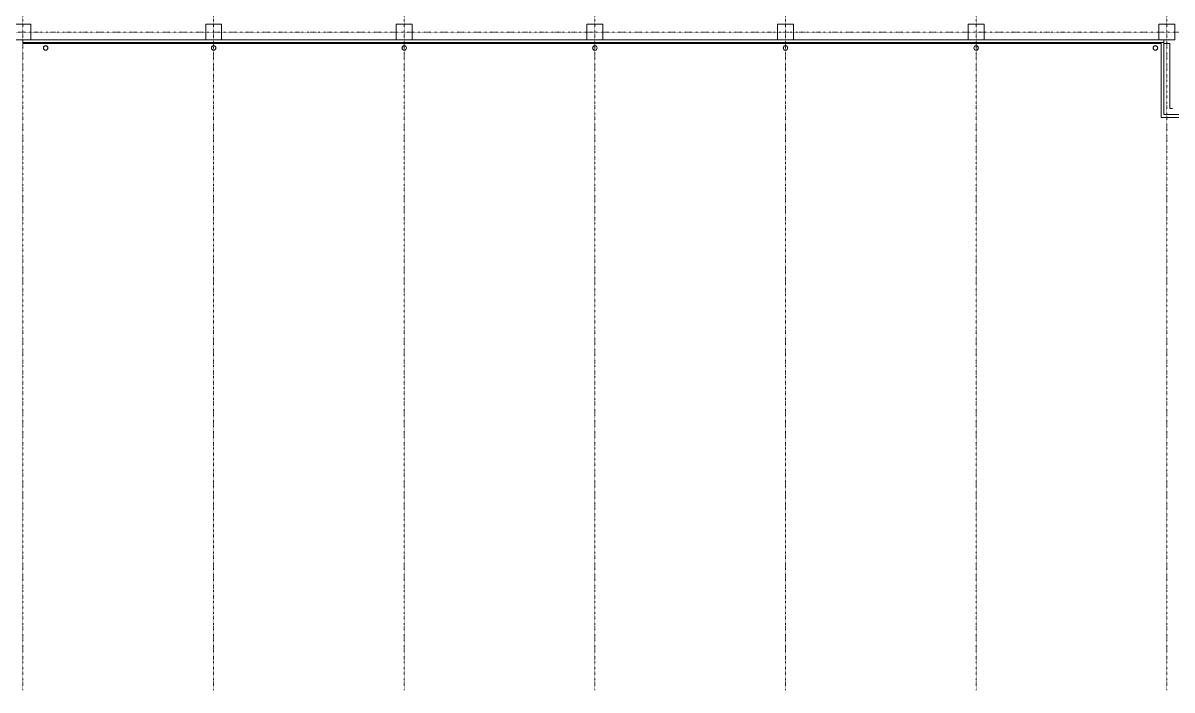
# Model space of a CAD drawing. Extents: x -32000 to 290600, y -111057 to 131250.
# Drawn here: x 18000 to 68632, y -29000 to 400 of the extents above; entities that cross this region are included whole.
import ezdxf

# ---------------------------------------------------------------- set-up
doc = ezdxf.new("R2010")
doc.units = 0
doc.header["$LTSCALE"] = 5
doc.linetypes.add('H12PL2$0$JJP_三點線', pattern=[0.9, 0.3, -0.15, 0, -0.15, 0, -0.15, 0, -0.15])
for name, color, linetype in [('H12PL2$0$A-OBJE-MEP', 252, 'Continuous'), ('H12PL2$0$A-WALL-EX', 252, 'Continuous'), ('H12PL2$0$A-WALL-IN', 252, 'Continuous'), ('H12PL2$0$S-COL', 252, 'Continuous'), ('H12PL2$0$S-GRID', 252, 'Continuous')]:
    doc.layers.add(name, color=color, linetype=linetype)

# ---------------------------------------------------------------- blocks, each defined once
blk = doc.blocks.new('H12PL2')
at = {"layer": 'H12PL2$0$A-OBJE-MEP', "lineweight": 0, "flags": 128}
for points in [[(19095, -700, 1), (18905, -700, 1)], [(26495, -700, 1), (26305, -700, 1)], [(34895, -700, 1), (34705, -700, 1)], [(43295, -700, 1), (43105, -700, 1)], [(51695, -700, 1), (51505, -700, 1)], [(60095, -700, 1), (59905, -700, 1)], [(67995, -700, 1), (67805, -700, 1)]]:
    blk.add_lwpolyline(points, format="xyb", close=True, dxfattribs=at)
at = {"layer": 'H12PL2$0$A-OBJE-MEP', "lineweight": 0}
for centre in [(19000, -700), (26400, -700), (34800, -700), (43200, -700), (51600, -700), (60000, -700), (67900, -700)]:
    blk.add_circle(centre, 100, dxfattribs=at)
at = {"layer": 'H12PL2$0$A-WALL-EX', "lineweight": 0}
for p, q in [((68150, -465), (18000, -465)), ((68270, -350), (68150, -350)), ((68270, -350), (68150, -350)), ((68150, -465), (68270, -465)), ((68150, -465), (68270, -465)), ((68270, -465), (68270, -350))]:
    blk.add_line(p, q, dxfattribs=at)
at = {"layer": 'H12PL2$0$A-WALL-EX', "lineweight": 0, "flags": 128}
for points in [[(68150, -350), (18000, -350)], [(18000, -465), (18000, -350)], [(18000, -482.5), (18000, -465)], [(18000, -500), (68150, -500)], [(18000, -500), (68150, -500)], [(18000, -500), (68150, -500)], [(18000, -500), (68150, -500)], [(68150, -350), (68270, -350)], [(68150, -500), (68150, -465)], [(68150, -465), (68150, -3640)], [(68270, -3640), (68270, -350)], [(68150, -3760), (68150, -3640)], [(68150, -3760), (77050, -3760)], [(76930, -3640), (68270, -3640)]]:
    blk.add_lwpolyline(points, dxfattribs=at)
at = {"layer": 'H12PL2$0$A-WALL-IN', "lineweight": 0, "flags": 128}
for points in [[(68270, -350), (68270, -500)], [(68270, -500), (68537, -500)], [(68537, -500), (68537, -3372.5)], [(68537, -3372.5), (68650, -3372.5)]]:
    blk.add_lwpolyline(points, dxfattribs=at)
at = {"layer": 'H12PL2$0$S-COL', "lineweight": 0, "flags": 128}
for points in [[(18350, -350), (18350, 350), (17650, 350), (17650, -350), (18000, -350)], [(26750, -350), (26750, 350), (26050, 350), (26050, -350)], [(35150, -350), (35150, 350), (34450, 350), (34450, -350)], [(43550, -350), (43550, 350), (42850, 350), (42850, -350)], [(51950, -350), (51950, 350), (51250, 350), (51250, -350)], [(60350, -350), (60350, 350), (59650, 350), (59650, -350)], [(68270, -350), (68750, -350), (68750, 350), (68050, 350), (68050, -350)]]:
    blk.add_lwpolyline(points, dxfattribs=at)
at = {"layer": 'H12PL2$0$S-GRID', "linetype": 'H12PL2$0$JJP_三點線', "lineweight": 0}
for p, q in [((18000, 128250), (18000, -28000)), ((26400, 128250), (26400, -28000)), ((34800, 128250), (34800, -28000)), ((43200, 128250), (43200, -28000)), ((51600, 128250), (51600, -28000)), ((60000, 128250), (60000, -28000)), ((68400, 128250), (68400, -28000)), ((-29000, 0), (289600, 0)), ((18000, -28000), (18000, -29000)), ((26400, -28000), (26400, -29000)), ((34800, -28000), (34800, -29000)), ((43200, -28000), (43200, -29000)), ((51600, -28000), (51600, -29000)), ((60000, -28000), (60000, -29000)), ((68400, -28000), (68400, -29000))]:
    blk.add_line(p, q, dxfattribs=at)

msp = doc.modelspace()

# ---------------------------------------------------------------- block references
msp.add_blockref('H12PL2', (0, 0))

doc.saveas('drawing.dxf')
